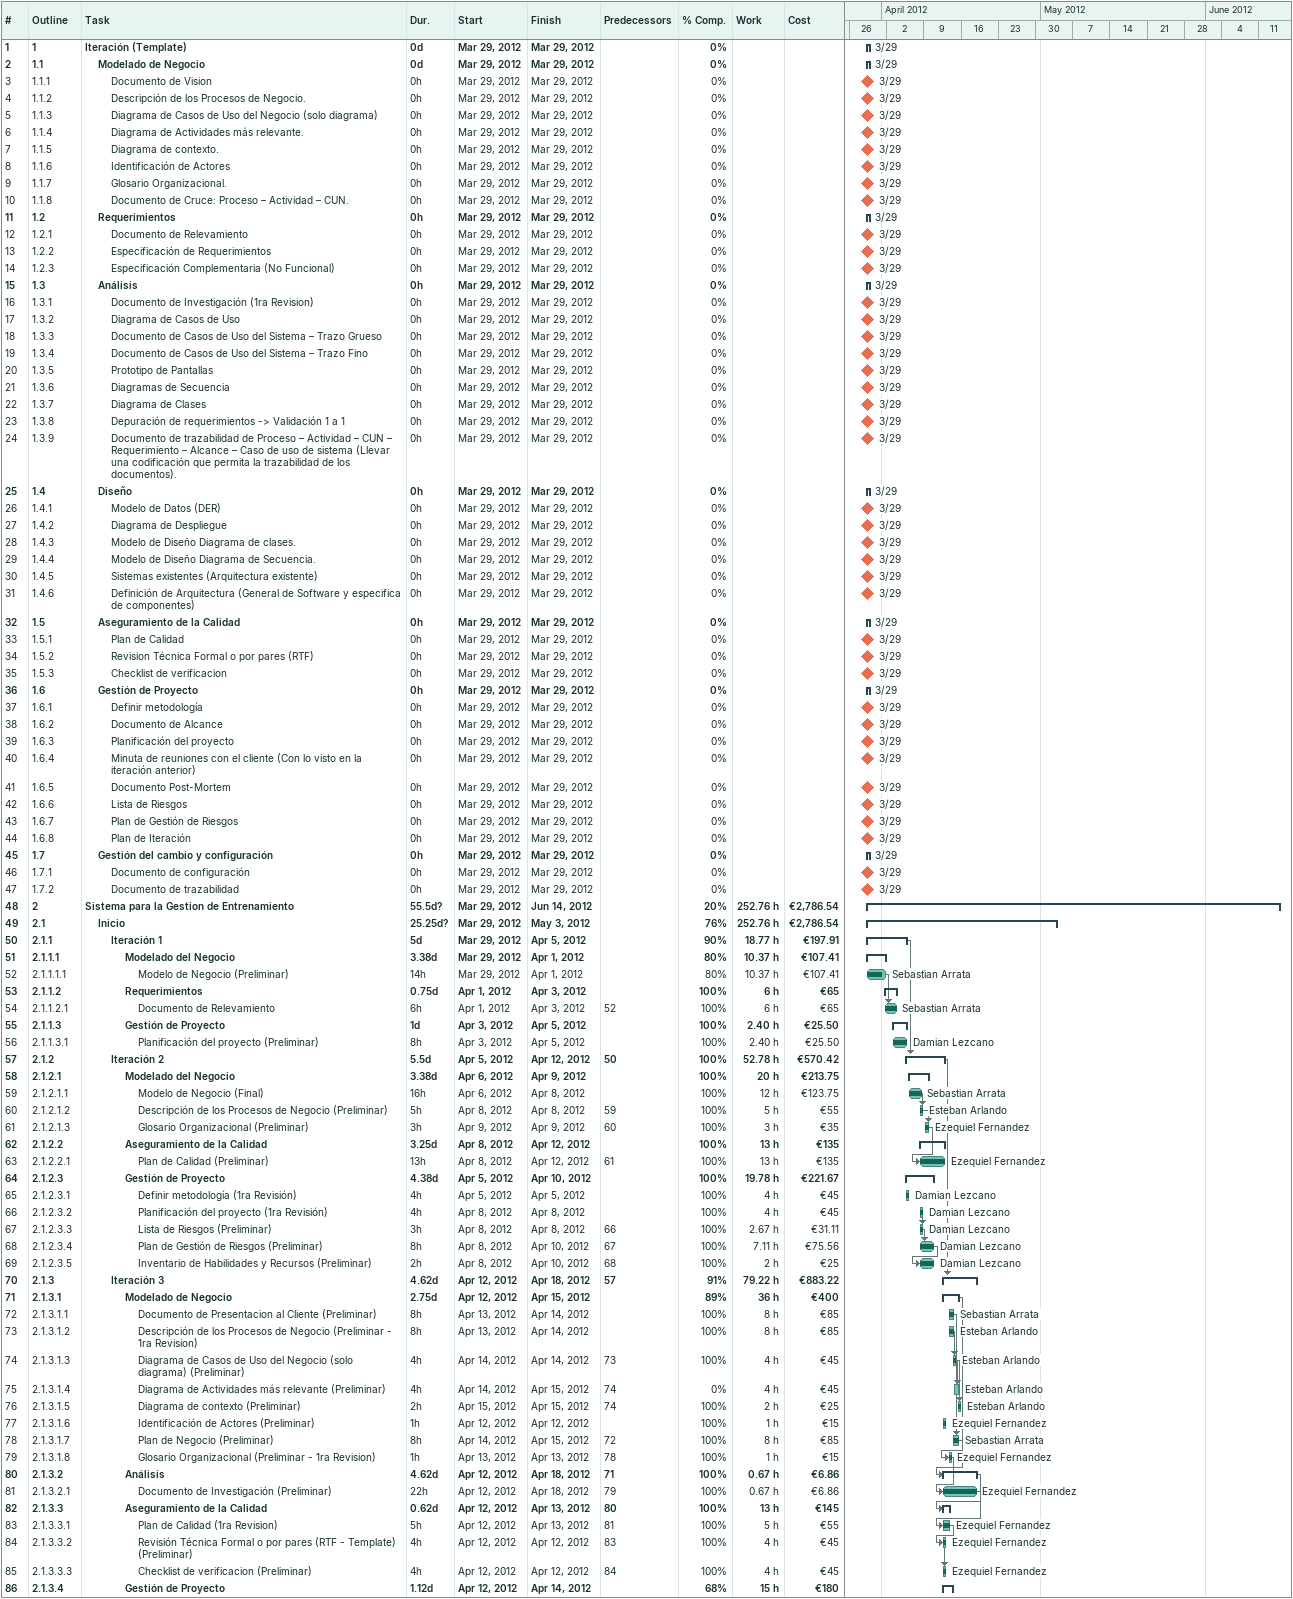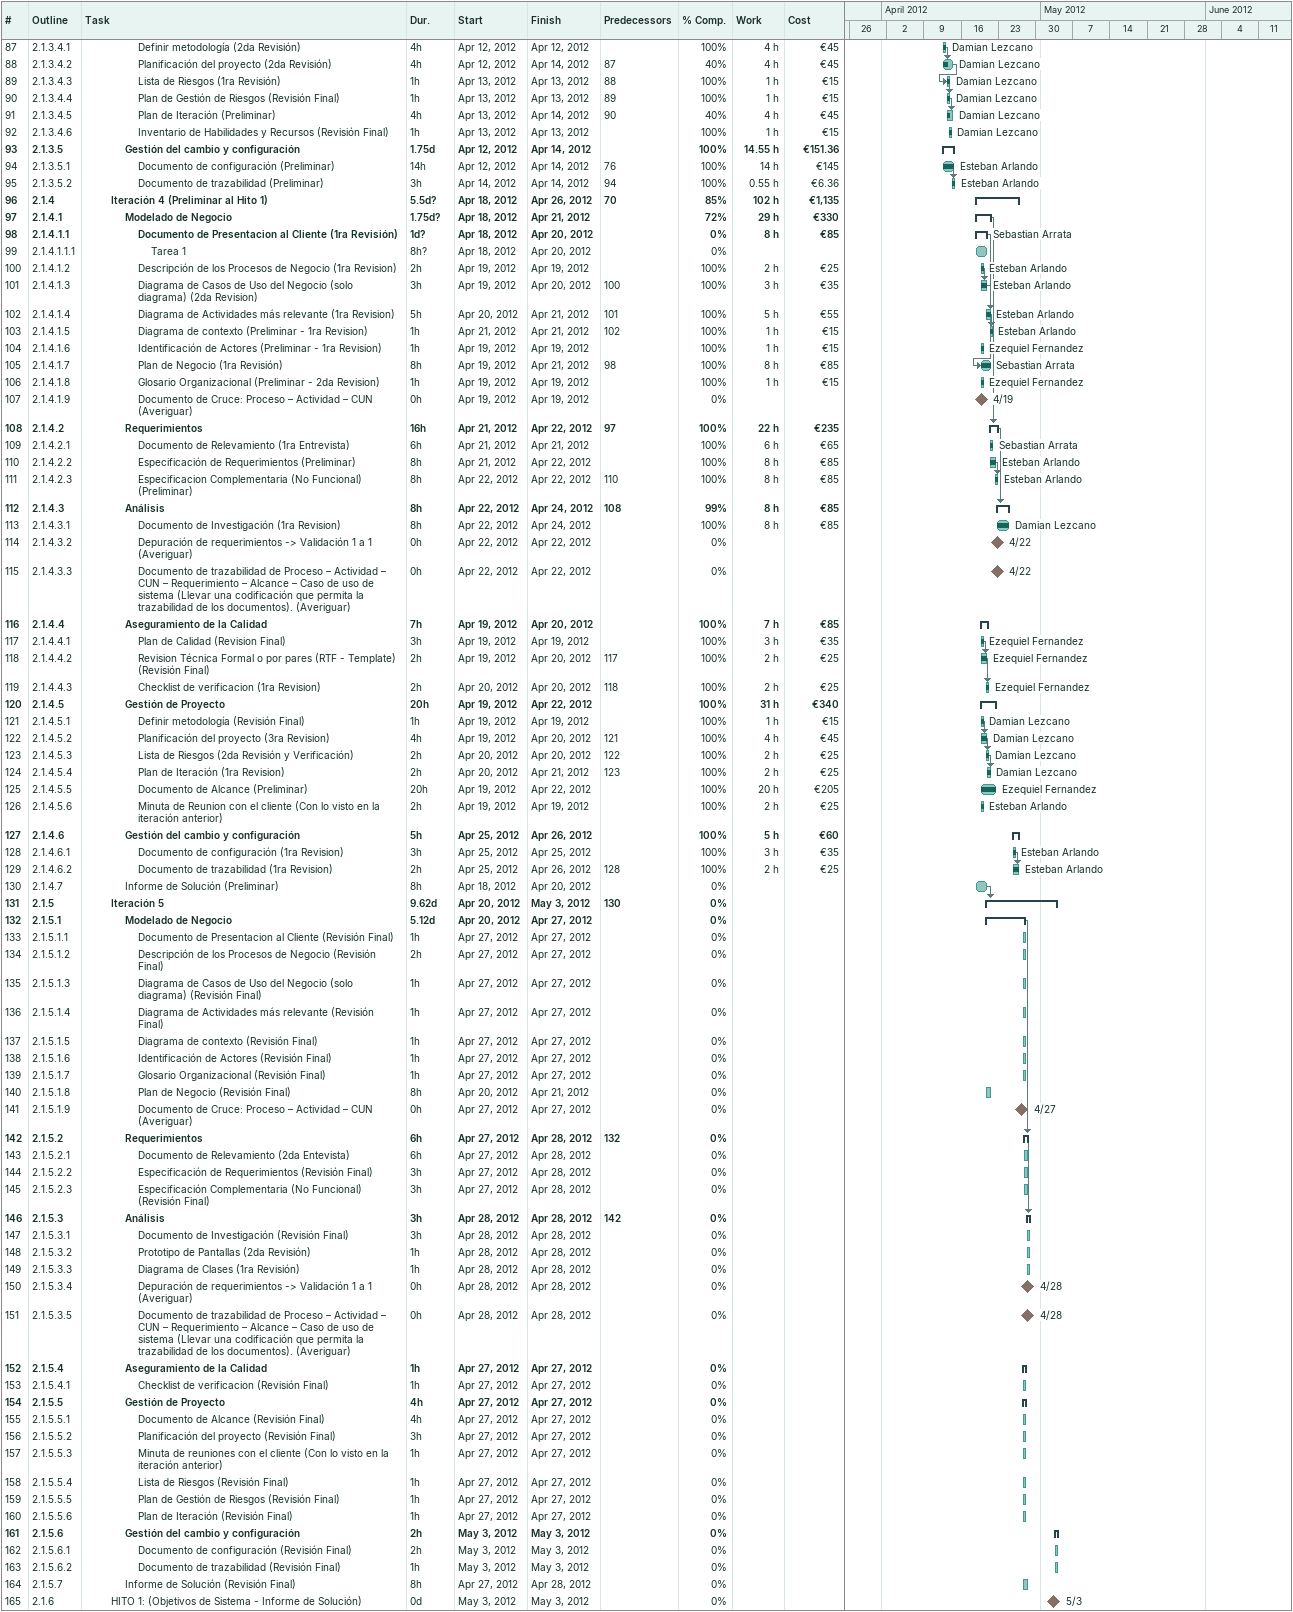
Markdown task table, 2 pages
| ID | WBS | Task | Duration | Start | Finish | Predecessors | Resources | % complete | Work (h) | Cost (€) |
|---|---|---|---|---|---|---|---|---|---|---|
| 1 | 1 | **Iteración (Template)** | 0d | 2012-03-29 | 2012-03-29 |  |  | 0 |  |  |
| 2 | 1.1 | **Modelado de Negocio** | 0d | 2012-03-29 | 2012-03-29 |  |  | 0 |  |  |
| 3 | 1.1.1 | Documento de Vision | 0h | 2012-03-29 | 2012-03-29 |  |  | 0 |  |  |
| 4 | 1.1.2 | Descripción de los Procesos de Negocio. | 0h | 2012-03-29 | 2012-03-29 |  |  | 0 |  |  |
| 5 | 1.1.3 | Diagrama de Casos de Uso del Negocio (solo diagrama) | 0h | 2012-03-29 | 2012-03-29 |  |  | 0 |  |  |
| 6 | 1.1.4 | Diagrama de Actividades más relevante. | 0h | 2012-03-29 | 2012-03-29 |  |  | 0 |  |  |
| 7 | 1.1.5 | Diagrama de contexto. | 0h | 2012-03-29 | 2012-03-29 |  |  | 0 |  |  |
| 8 | 1.1.6 | Identificación de Actores | 0h | 2012-03-29 | 2012-03-29 |  |  | 0 |  |  |
| 9 | 1.1.7 | Glosario Organizacional. | 0h | 2012-03-29 | 2012-03-29 |  |  | 0 |  |  |
| 10 | 1.1.8 | Documento de Cruce: Proceso – Actividad – CUN. | 0h | 2012-03-29 | 2012-03-29 |  |  | 0 |  |  |
| 11 | 1.2 | **Requerimientos** | 0h | 2012-03-29 | 2012-03-29 |  |  | 0 |  |  |
| 12 | 1.2.1 | Documento de Relevamiento | 0h | 2012-03-29 | 2012-03-29 |  |  | 0 |  |  |
| 13 | 1.2.2 | Especificación de Requerimientos | 0h | 2012-03-29 | 2012-03-29 |  |  | 0 |  |  |
| 14 | 1.2.3 | Especificación Complementaria (No Funcional) | 0h | 2012-03-29 | 2012-03-29 |  |  | 0 |  |  |
| 15 | 1.3 | **Análisis** | 0h | 2012-03-29 | 2012-03-29 |  |  | 0 |  |  |
| 16 | 1.3.1 | Documento de Investigación (1ra Revision) | 0h | 2012-03-29 | 2012-03-29 |  |  | 0 |  |  |
| 17 | 1.3.2 | Diagrama de Casos de Uso | 0h | 2012-03-29 | 2012-03-29 |  |  | 0 |  |  |
| 18 | 1.3.3 | Documento de Casos de Uso del Sistema – Trazo Grueso | 0h | 2012-03-29 | 2012-03-29 |  |  | 0 |  |  |
| 19 | 1.3.4 | Documento de Casos de Uso del Sistema – Trazo Fino | 0h | 2012-03-29 | 2012-03-29 |  |  | 0 |  |  |
| 20 | 1.3.5 | Prototipo de Pantallas | 0h | 2012-03-29 | 2012-03-29 |  |  | 0 |  |  |
| 21 | 1.3.6 | Diagramas de Secuencia | 0h | 2012-03-29 | 2012-03-29 |  |  | 0 |  |  |
| 22 | 1.3.7 | Diagrama de Clases | 0h | 2012-03-29 | 2012-03-29 |  |  | 0 |  |  |
| 23 | 1.3.8 | Depuración de requerimientos -> Validación 1 a 1 | 0h | 2012-03-29 | 2012-03-29 |  |  | 0 |  |  |
| 24 | 1.3.9 | Documento de trazabilidad de Proceso – Actividad – CUN – Requerimiento – Alcance – Caso de uso de sistema (Llevar una codificación que permita la trazabilidad de los documentos). | 0h | 2012-03-29 | 2012-03-29 |  |  | 0 |  |  |
| 25 | 1.4 | **Diseño** | 0h | 2012-03-29 | 2012-03-29 |  |  | 0 |  |  |
| 26 | 1.4.1 | Modelo de Datos (DER) | 0h | 2012-03-29 | 2012-03-29 |  |  | 0 |  |  |
| 27 | 1.4.2 | Diagrama de Despliegue | 0h | 2012-03-29 | 2012-03-29 |  |  | 0 |  |  |
| 28 | 1.4.3 | Modelo de Diseño Diagrama de clases. | 0h | 2012-03-29 | 2012-03-29 |  |  | 0 |  |  |
| 29 | 1.4.4 | Modelo de Diseño Diagrama de Secuencia. | 0h | 2012-03-29 | 2012-03-29 |  |  | 0 |  |  |
| 30 | 1.4.5 | Sistemas existentes (Arquitectura existente) | 0h | 2012-03-29 | 2012-03-29 |  |  | 0 |  |  |
| 31 | 1.4.6 | Definición de Arquitectura (General de Software y especifica de componentes) | 0h | 2012-03-29 | 2012-03-29 |  |  | 0 |  |  |
| 32 | 1.5 | **Aseguramiento de la Calidad** | 0h | 2012-03-29 | 2012-03-29 |  |  | 0 |  |  |
| 33 | 1.5.1 | Plan de Calidad | 0h | 2012-03-29 | 2012-03-29 |  |  | 0 |  |  |
| 34 | 1.5.2 | Revision Técnica Formal o por pares (RTF) | 0h | 2012-03-29 | 2012-03-29 |  |  | 0 |  |  |
| 35 | 1.5.3 | Checklist de verificacion | 0h | 2012-03-29 | 2012-03-29 |  |  | 0 |  |  |
| 36 | 1.6 | **Gestión de Proyecto** | 0h | 2012-03-29 | 2012-03-29 |  |  | 0 |  |  |
| 37 | 1.6.1 | Definir metodología | 0h | 2012-03-29 | 2012-03-29 |  |  | 0 |  |  |
| 38 | 1.6.2 | Documento de Alcance | 0h | 2012-03-29 | 2012-03-29 |  |  | 0 |  |  |
| 39 | 1.6.3 | Planificación del proyecto | 0h | 2012-03-29 | 2012-03-29 |  |  | 0 |  |  |
| 40 | 1.6.4 | Minuta de reuniones con el cliente (Con lo visto en la iteración anterior) | 0h | 2012-03-29 | 2012-03-29 |  |  | 0 |  |  |
| 41 | 1.6.5 | Documento Post-Mortem | 0h | 2012-03-29 | 2012-03-29 |  |  | 0 |  |  |
| 42 | 1.6.6 | Lista de Riesgos | 0h | 2012-03-29 | 2012-03-29 |  |  | 0 |  |  |
| 43 | 1.6.7 | Plan de Gestión de Riesgos | 0h | 2012-03-29 | 2012-03-29 |  |  | 0 |  |  |
| 44 | 1.6.8 | Plan de Iteración | 0h | 2012-03-29 | 2012-03-29 |  |  | 0 |  |  |
| 45 | 1.7 | **Gestión del cambio y configuración** | 0h | 2012-03-29 | 2012-03-29 |  |  | 0 |  |  |
| 46 | 1.7.1 | Documento de configuración | 0h | 2012-03-29 | 2012-03-29 |  |  | 0 |  |  |
| 47 | 1.7.2 | Documento de trazabilidad | 0h | 2012-03-29 | 2012-03-29 |  |  | 0 |  |  |
| 48 | 2 | **Sistema para la Gestion de Entrenamiento** | 55.5d? | 2012-03-29 | 2012-06-14 |  |  | 20 | 252.76 | 2786.54 |
| 49 | 2.1 | **Inicio** | 25.25d? | 2012-03-29 | 2012-05-03 |  |  | 76 | 252.76 | 2786.54 |
| 50 | 2.1.1 | **Iteración 1** | 5d | 2012-03-29 | 2012-04-05 |  |  | 90 | 18.77 | 197.91 |
| 51 | 2.1.1.1 | **Modelado del Negocio** | 3.38d | 2012-03-29 | 2012-04-01 |  |  | 80 | 10.37 | 107.41 |
| 52 | 2.1.1.1.1 | Modelo de Negocio (Preliminar) | 14h | 2012-03-29 | 2012-04-01 |  | Sebastian Arrata | 80 | 10.37 | 107.41 |
| 53 | 2.1.1.2 | **Requerimientos** | 0.75d | 2012-04-01 | 2012-04-03 |  |  | 100 | 6 | 65 |
| 54 | 2.1.1.2.1 | Documento de Relevamiento | 6h | 2012-04-01 | 2012-04-03 | 52 | Sebastian Arrata | 100 | 6 | 65 |
| 55 | 2.1.1.3 | **Gestión de Proyecto** | 1d | 2012-04-03 | 2012-04-05 |  |  | 100 | 2.40 | 25.50 |
| 56 | 2.1.1.3.1 | Planificación del proyecto (Preliminar) | 8h | 2012-04-03 | 2012-04-05 |  | Damian Lezcano | 100 | 2.40 | 25.50 |
| 57 | 2.1.2 | **Iteración 2** | 5.5d | 2012-04-05 | 2012-04-12 | 50 |  | 100 | 52.78 | 570.42 |
| 58 | 2.1.2.1 | **Modelado del Negocio** | 3.38d | 2012-04-06 | 2012-04-09 |  |  | 100 | 20 | 213.75 |
| 59 | 2.1.2.1.1 | Modelo de Negocio (Final) | 16h | 2012-04-06 | 2012-04-08 |  | Sebastian Arrata | 100 | 12 | 123.75 |
| 60 | 2.1.2.1.2 | Descripción de los Procesos de Negocio (Preliminar) | 5h | 2012-04-08 | 2012-04-08 | 59 | Esteban Arlando | 100 | 5 | 55 |
| 61 | 2.1.2.1.3 | Glosario Organizacional (Preliminar) | 3h | 2012-04-09 | 2012-04-09 | 60 | Ezequiel Fernandez | 100 | 3 | 35 |
| 62 | 2.1.2.2 | **Aseguramiento de la Calidad** | 3.25d | 2012-04-08 | 2012-04-12 |  |  | 100 | 13 | 135 |
| 63 | 2.1.2.2.1 | Plan de Calidad (Preliminar) | 13h | 2012-04-08 | 2012-04-12 | 61 | Ezequiel Fernandez | 100 | 13 | 135 |
| 64 | 2.1.2.3 | **Gestión de Proyecto** | 4.38d | 2012-04-05 | 2012-04-10 |  |  | 100 | 19.78 | 221.67 |
| 65 | 2.1.2.3.1 | Definir metodología (1ra Revisión) | 4h | 2012-04-05 | 2012-04-05 |  | Damian Lezcano | 100 | 4 | 45 |
| 66 | 2.1.2.3.2 | Planificación del proyecto (1ra Revisión) | 4h | 2012-04-08 | 2012-04-08 |  | Damian Lezcano | 100 | 4 | 45 |
| 67 | 2.1.2.3.3 | Lista de Riesgos (Preliminar) | 3h | 2012-04-08 | 2012-04-08 | 66 | Damian Lezcano | 100 | 2.67 | 31.11 |
| 68 | 2.1.2.3.4 | Plan de Gestión de Riesgos (Preliminar) | 8h | 2012-04-08 | 2012-04-10 | 67 | Damian Lezcano | 100 | 7.11 | 75.56 |
| 69 | 2.1.2.3.5 | Inventario de Habilidades y Recursos (Preliminar) | 2h | 2012-04-08 | 2012-04-10 | 68 | Damian Lezcano | 100 | 2 | 25 |
| 70 | 2.1.3 | **Iteración 3** | 4.62d | 2012-04-12 | 2012-04-18 | 57 |  | 91 | 79.22 | 883.22 |
| 71 | 2.1.3.1 | **Modelado de Negocio** | 2.75d | 2012-04-12 | 2012-04-15 |  |  | 89 | 36 | 400 |
| 72 | 2.1.3.1.1 | Documento de Presentacion al Cliente (Preliminar) | 8h | 2012-04-13 | 2012-04-14 |  | Sebastian Arrata | 100 | 8 | 85 |
| 73 | 2.1.3.1.2 | Descripción de los Procesos de Negocio (Preliminar - 1ra Revision) | 8h | 2012-04-13 | 2012-04-14 |  | Esteban Arlando | 100 | 8 | 85 |
| 74 | 2.1.3.1.3 | Diagrama de Casos de Uso del Negocio (solo diagrama) (Preliminar) | 4h | 2012-04-14 | 2012-04-14 | 73 | Esteban Arlando | 100 | 4 | 45 |
| 75 | 2.1.3.1.4 | Diagrama de Actividades más relevante (Preliminar) | 4h | 2012-04-14 | 2012-04-15 | 74 | Esteban Arlando | 0 | 4 | 45 |
| 76 | 2.1.3.1.5 | Diagrama de contexto (Preliminar) | 2h | 2012-04-15 | 2012-04-15 | 74 | Esteban Arlando | 100 | 2 | 25 |
| 77 | 2.1.3.1.6 | Identificación de Actores (Preliminar) | 1h | 2012-04-12 | 2012-04-12 |  | Ezequiel Fernandez | 100 | 1 | 15 |
| 78 | 2.1.3.1.7 | Plan de Negocio (Preliminar) | 8h | 2012-04-14 | 2012-04-15 | 72 | Sebastian Arrata | 100 | 8 | 85 |
| 79 | 2.1.3.1.8 | Glosario Organizacional (Preliminar - 1ra Revision) | 1h | 2012-04-13 | 2012-04-13 | 78 | Ezequiel Fernandez | 100 | 1 | 15 |
| 80 | 2.1.3.2 | **Análisis** | 4.62d | 2012-04-12 | 2012-04-18 | 71 |  | 100 | 0.67 | 6.86 |
| 81 | 2.1.3.2.1 | Documento de Investigación (Preliminar) | 22h | 2012-04-12 | 2012-04-18 | 79 | Ezequiel Fernandez | 100 | 0.67 | 6.86 |
| 82 | 2.1.3.3 | **Aseguramiento de la Calidad** | 0.62d | 2012-04-12 | 2012-04-13 | 80 |  | 100 | 13 | 145 |
| 83 | 2.1.3.3.1 | Plan de Calidad (1ra Revision) | 5h | 2012-04-12 | 2012-04-13 | 81 | Ezequiel Fernandez | 100 | 5 | 55 |
| 84 | 2.1.3.3.2 | Revisión Técnica Formal o por pares (RTF - Template) (Preliminar) | 4h | 2012-04-12 | 2012-04-12 | 83 | Ezequiel Fernandez | 100 | 4 | 45 |
| 85 | 2.1.3.3.3 | Checklist de verificacion (Preliminar) | 4h | 2012-04-12 | 2012-04-12 | 84 | Ezequiel Fernandez | 100 | 4 | 45 |
| 86 | 2.1.3.4 | **Gestión de Proyecto** | 1.12d | 2012-04-12 | 2012-04-14 |  |  | 68 | 15 | 180 |
| 87 | 2.1.3.4.1 | Definir metodología (2da Revisión) | 4h | 2012-04-12 | 2012-04-12 |  | Damian Lezcano | 100 | 4 | 45 |
| 88 | 2.1.3.4.2 | Planificación del proyecto (2da Revisión) | 4h | 2012-04-12 | 2012-04-14 | 87 | Damian Lezcano | 40 | 4 | 45 |
| 89 | 2.1.3.4.3 | Lista de Riesgos (1ra Revisión) | 1h | 2012-04-13 | 2012-04-13 | 88 | Damian Lezcano | 100 | 1 | 15 |
| 90 | 2.1.3.4.4 | Plan de Gestión de Riesgos (Revisión Final) | 1h | 2012-04-13 | 2012-04-13 | 89 | Damian Lezcano | 100 | 1 | 15 |
| 91 | 2.1.3.4.5 | Plan de Iteración (Preliminar) | 4h | 2012-04-13 | 2012-04-14 | 90 | Damian Lezcano | 40 | 4 | 45 |
| 92 | 2.1.3.4.6 | Inventario de Habilidades y Recursos (Revisión Final) | 1h | 2012-04-13 | 2012-04-13 |  | Damian Lezcano | 100 | 1 | 15 |
| 93 | 2.1.3.5 | **Gestión del cambio y configuración** | 1.75d | 2012-04-12 | 2012-04-14 |  |  | 100 | 14.55 | 151.36 |
| 94 | 2.1.3.5.1 | Documento de configuración (Preliminar) | 14h | 2012-04-12 | 2012-04-14 | 76 | Esteban Arlando | 100 | 14 | 145 |
| 95 | 2.1.3.5.2 | Documento de trazabilidad (Preliminar) | 3h | 2012-04-14 | 2012-04-14 | 94 | Esteban Arlando | 100 | 0.55 | 6.36 |
| 96 | 2.1.4 | **Iteración 4 (Preliminar al Hito 1)** | 5.5d? | 2012-04-18 | 2012-04-26 | 70 |  | 85 | 102 | 1135 |
| 97 | 2.1.4.1 | **Modelado de Negocio** | 1.75d? | 2012-04-18 | 2012-04-21 |  |  | 72 | 29 | 330 |
| 98 | 2.1.4.1.1 | **Documento de Presentacion al Cliente (1ra Revisión)** | 1d? | 2012-04-18 | 2012-04-20 |  | Sebastian Arrata | 0 | 8 | 85 |
| 99 | 2.1.4.1.1.1 | Tarea 1 | 8h? | 2012-04-18 | 2012-04-20 |  |  | 0 |  |  |
| 100 | 2.1.4.1.2 | Descripción de los Procesos de Negocio (1ra Revision) | 2h | 2012-04-19 | 2012-04-19 |  | Esteban Arlando | 100 | 2 | 25 |
| 101 | 2.1.4.1.3 | Diagrama de Casos de Uso del Negocio (solo diagrama) (2da Revision) | 3h | 2012-04-19 | 2012-04-20 | 100 | Esteban Arlando | 100 | 3 | 35 |
| 102 | 2.1.4.1.4 | Diagrama de Actividades más relevante (1ra Revision) | 5h | 2012-04-20 | 2012-04-21 | 101 | Esteban Arlando | 100 | 5 | 55 |
| 103 | 2.1.4.1.5 | Diagrama de contexto (Preliminar - 1ra Revision) | 1h | 2012-04-21 | 2012-04-21 | 102 | Esteban Arlando | 100 | 1 | 15 |
| 104 | 2.1.4.1.6 | Identificación de Actores (Preliminar - 1ra Revision) | 1h | 2012-04-19 | 2012-04-19 |  | Ezequiel Fernandez | 100 | 1 | 15 |
| 105 | 2.1.4.1.7 | Plan de Negocio (1ra Revisión) | 8h | 2012-04-19 | 2012-04-21 | 98 | Sebastian Arrata | 100 | 8 | 85 |
| 106 | 2.1.4.1.8 | Glosario Organizacional (Preliminar - 2da Revision) | 1h | 2012-04-19 | 2012-04-19 |  | Ezequiel Fernandez | 100 | 1 | 15 |
| 107 | 2.1.4.1.9 | Documento de Cruce: Proceso – Actividad – CUN (Averiguar) | 0h | 2012-04-19 | 2012-04-19 |  |  | 0 |  |  |
| 108 | 2.1.4.2 | **Requerimientos** | 16h | 2012-04-21 | 2012-04-22 | 97 |  | 100 | 22 | 235 |
| 109 | 2.1.4.2.1 | Documento de Relevamiento (1ra Entrevista) | 6h | 2012-04-21 | 2012-04-21 |  | Sebastian Arrata | 100 | 6 | 65 |
| 110 | 2.1.4.2.2 | Especificación de Requerimientos (Preliminar) | 8h | 2012-04-21 | 2012-04-22 |  | Esteban Arlando | 100 | 8 | 85 |
| 111 | 2.1.4.2.3 | Especificacion Complementaria (No Funcional) (Preliminar) | 8h | 2012-04-22 | 2012-04-22 | 110 | Esteban Arlando | 100 | 8 | 85 |
| 112 | 2.1.4.3 | **Análisis** | 8h | 2012-04-22 | 2012-04-24 | 108 |  | 99 | 8 | 85 |
| 113 | 2.1.4.3.1 | Documento de Investigación (1ra Revision) | 8h | 2012-04-22 | 2012-04-24 |  | Damian Lezcano | 100 | 8 | 85 |
| 114 | 2.1.4.3.2 | Depuración de requerimientos -> Validación 1 a 1 (Averiguar) | 0h | 2012-04-22 | 2012-04-22 |  |  | 0 |  |  |
| 115 | 2.1.4.3.3 | Documento de trazabilidad de Proceso – Actividad – CUN – Requerimiento – Alcance – Caso de uso de sistema (Llevar una codificación que permita la trazabilidad de los documentos). (Averiguar) | 0h | 2012-04-22 | 2012-04-22 |  |  | 0 |  |  |
| 116 | 2.1.4.4 | **Aseguramiento de la Calidad** | 7h | 2012-04-19 | 2012-04-20 |  |  | 100 | 7 | 85 |
| 117 | 2.1.4.4.1 | Plan de Calidad (Revision Final) | 3h | 2012-04-19 | 2012-04-19 |  | Ezequiel Fernandez | 100 | 3 | 35 |
| 118 | 2.1.4.4.2 | Revision Técnica Formal o por pares (RTF - Template) (Revisión Final) | 2h | 2012-04-19 | 2012-04-20 | 117 | Ezequiel Fernandez | 100 | 2 | 25 |
| 119 | 2.1.4.4.3 | Checklist de verificacion (1ra Revision) | 2h | 2012-04-20 | 2012-04-20 | 118 | Ezequiel Fernandez | 100 | 2 | 25 |
| 120 | 2.1.4.5 | **Gestión de Proyecto** | 20h | 2012-04-19 | 2012-04-22 |  |  | 100 | 31 | 340 |
| 121 | 2.1.4.5.1 | Definir metodología (Revisión Final) | 1h | 2012-04-19 | 2012-04-19 |  | Damian Lezcano | 100 | 1 | 15 |
| 122 | 2.1.4.5.2 | Planificación del proyecto (3ra Revision) | 4h | 2012-04-19 | 2012-04-20 | 121 | Damian Lezcano | 100 | 4 | 45 |
| 123 | 2.1.4.5.3 | Lista de Riesgos (2da Revisión y Verificación) | 2h | 2012-04-20 | 2012-04-20 | 122 | Damian Lezcano | 100 | 2 | 25 |
| 124 | 2.1.4.5.4 | Plan de Iteración (1ra Revision) | 2h | 2012-04-20 | 2012-04-21 | 123 | Damian Lezcano | 100 | 2 | 25 |
| 125 | 2.1.4.5.5 | Documento de Alcance (Preliminar) | 20h | 2012-04-19 | 2012-04-22 |  | Ezequiel Fernandez | 100 | 20 | 205 |
| 126 | 2.1.4.5.6 | Minuta de Reunion con el cliente (Con lo visto en la iteración anterior) | 2h | 2012-04-19 | 2012-04-19 |  | Esteban Arlando | 100 | 2 | 25 |
| 127 | 2.1.4.6 | **Gestión del cambio y configuración** | 5h | 2012-04-25 | 2012-04-26 |  |  | 100 | 5 | 60 |
| 128 | 2.1.4.6.1 | Documento de configuración (1ra Revision) | 3h | 2012-04-25 | 2012-04-25 |  | Esteban Arlando | 100 | 3 | 35 |
| 129 | 2.1.4.6.2 | Documento de trazabilidad (1ra Revision) | 2h | 2012-04-25 | 2012-04-26 | 128 | Esteban Arlando | 100 | 2 | 25 |
| 130 | 2.1.4.7 | Informe de Solución (Preliminar) | 8h | 2012-04-18 | 2012-04-20 |  |  | 0 |  |  |
| 131 | 2.1.5 | **Iteración 5** | 9.62d | 2012-04-20 | 2012-05-03 | 130 |  | 0 |  |  |
| 132 | 2.1.5.1 | **Modelado de Negocio** | 5.12d | 2012-04-20 | 2012-04-27 |  |  | 0 |  |  |
| 133 | 2.1.5.1.1 | Documento de Presentacion al Cliente (Revisión Final) | 1h | 2012-04-27 | 2012-04-27 |  |  | 0 |  |  |
| 134 | 2.1.5.1.2 | Descripción de los Procesos de Negocio (Revisión Final) | 2h | 2012-04-27 | 2012-04-27 |  |  | 0 |  |  |
| 135 | 2.1.5.1.3 | Diagrama de Casos de Uso del Negocio (solo diagrama) (Revisión Final) | 1h | 2012-04-27 | 2012-04-27 |  |  | 0 |  |  |
| 136 | 2.1.5.1.4 | Diagrama de Actividades más relevante (Revisión Final) | 1h | 2012-04-27 | 2012-04-27 |  |  | 0 |  |  |
| 137 | 2.1.5.1.5 | Diagrama de contexto (Revisión Final) | 1h | 2012-04-27 | 2012-04-27 |  |  | 0 |  |  |
| 138 | 2.1.5.1.6 | Identificación de Actores (Revisión Final) | 1h | 2012-04-27 | 2012-04-27 |  |  | 0 |  |  |
| 139 | 2.1.5.1.7 | Glosario Organizacional (Revisión Final) | 1h | 2012-04-27 | 2012-04-27 |  |  | 0 |  |  |
| 140 | 2.1.5.1.8 | Plan de Negocio (Revisión Final) | 8h | 2012-04-20 | 2012-04-21 |  |  | 0 |  |  |
| 141 | 2.1.5.1.9 | Documento de Cruce: Proceso – Actividad – CUN (Averiguar) | 0h | 2012-04-27 | 2012-04-27 |  |  | 0 |  |  |
| 142 | 2.1.5.2 | **Requerimientos** | 6h | 2012-04-27 | 2012-04-28 | 132 |  | 0 |  |  |
| 143 | 2.1.5.2.1 | Documento de Relevamiento (2da Entevista) | 6h | 2012-04-27 | 2012-04-28 |  |  | 0 |  |  |
| 144 | 2.1.5.2.2 | Especificación de Requerimientos (Revisión Final) | 3h | 2012-04-27 | 2012-04-28 |  |  | 0 |  |  |
| 145 | 2.1.5.2.3 | Especificación Complementaria (No Funcional) (Revisión Final) | 3h | 2012-04-27 | 2012-04-28 |  |  | 0 |  |  |
| 146 | 2.1.5.3 | **Análisis** | 3h | 2012-04-28 | 2012-04-28 | 142 |  | 0 |  |  |
| 147 | 2.1.5.3.1 | Documento de Investigación (Revisión Final) | 3h | 2012-04-28 | 2012-04-28 |  |  | 0 |  |  |
| 148 | 2.1.5.3.2 | Prototipo de Pantallas (2da Revisión) | 1h | 2012-04-28 | 2012-04-28 |  |  | 0 |  |  |
| 149 | 2.1.5.3.3 | Diagrama de Clases (1ra Revisión) | 1h | 2012-04-28 | 2012-04-28 |  |  | 0 |  |  |
| 150 | 2.1.5.3.4 | Depuración de requerimientos -> Validación 1 a 1 (Averiguar) | 0h | 2012-04-28 | 2012-04-28 |  |  | 0 |  |  |
| 151 | 2.1.5.3.5 | Documento de trazabilidad de Proceso – Actividad – CUN – Requerimiento – Alcance – Caso de uso de sistema (Llevar una codificación que permita la trazabilidad de los documentos). (Averiguar) | 0h | 2012-04-28 | 2012-04-28 |  |  | 0 |  |  |
| 152 | 2.1.5.4 | **Aseguramiento de la Calidad** | 1h | 2012-04-27 | 2012-04-27 |  |  | 0 |  |  |
| 153 | 2.1.5.4.1 | Checklist de verificacion (Revisión Final) | 1h | 2012-04-27 | 2012-04-27 |  |  | 0 |  |  |
| 154 | 2.1.5.5 | **Gestión de Proyecto** | 4h | 2012-04-27 | 2012-04-27 |  |  | 0 |  |  |
| 155 | 2.1.5.5.1 | Documento de Alcance (Revisión Final) | 4h | 2012-04-27 | 2012-04-27 |  |  | 0 |  |  |
| 156 | 2.1.5.5.2 | Planificación del proyecto (Revisión Final) | 3h | 2012-04-27 | 2012-04-27 |  |  | 0 |  |  |
| 157 | 2.1.5.5.3 | Minuta de reuniones con el cliente (Con lo visto en la iteración anterior) | 1h | 2012-04-27 | 2012-04-27 |  |  | 0 |  |  |
| 158 | 2.1.5.5.4 | Lista de Riesgos (Revisión Final) | 1h | 2012-04-27 | 2012-04-27 |  |  | 0 |  |  |
| 159 | 2.1.5.5.5 | Plan de Gestión de Riesgos (Revisión Final) | 1h | 2012-04-27 | 2012-04-27 |  |  | 0 |  |  |
| 160 | 2.1.5.5.6 | Plan de Iteración (Revisión Final) | 1h | 2012-04-27 | 2012-04-27 |  |  | 0 |  |  |
| 161 | 2.1.5.6 | **Gestión del cambio y configuración** | 2h | 2012-05-03 | 2012-05-03 |  |  | 0 |  |  |
| 162 | 2.1.5.6.1 | Documento de configuración (Revisión Final) | 2h | 2012-05-03 | 2012-05-03 |  |  | 0 |  |  |
| 163 | 2.1.5.6.2 | Documento de trazabilidad (Revisión Final) | 1h | 2012-05-03 | 2012-05-03 |  |  | 0 |  |  |
| 164 | 2.1.5.7 | Informe de Solución (Revisión Final) | 8h | 2012-04-27 | 2012-04-28 |  |  | 0 |  |  |
| 165 | 2.1.6 | HITO 1: (Objetivos de Sistema - Informe de Solución) | 0d | 2012-05-03 | 2012-05-03 |  |  | 0 |  |  |
